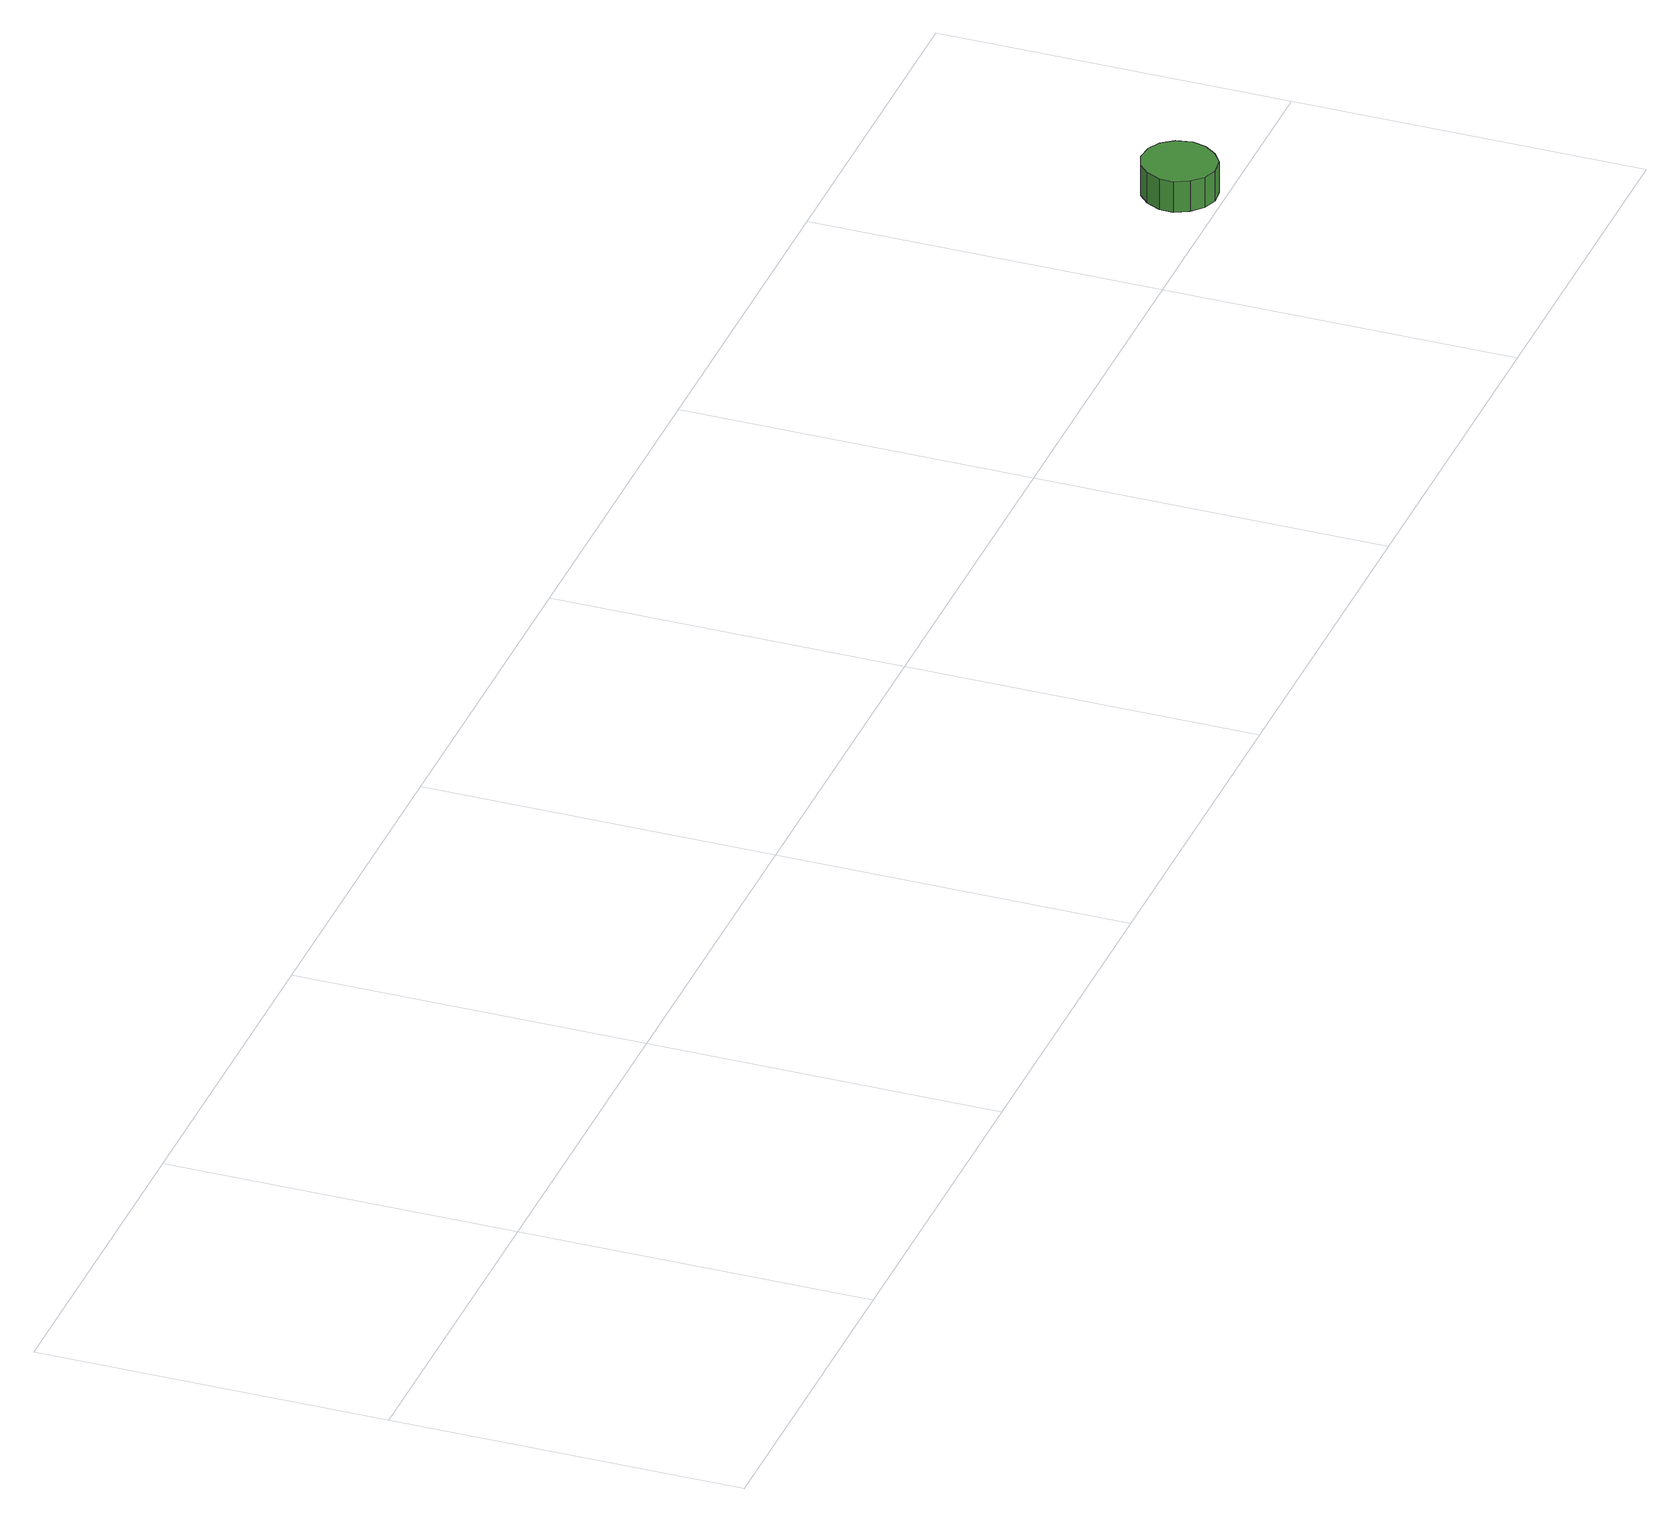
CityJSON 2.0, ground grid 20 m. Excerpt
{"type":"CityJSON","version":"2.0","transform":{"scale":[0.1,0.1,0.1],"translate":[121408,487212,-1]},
"CityObjects":{
"tree1":{"type":"SolitaryVegetationObject","attributes":{"function":"something"}},
"tree2":{"type":"SolitaryVegetationObject","attributes":{"function":"something"},"geometry":[{"type":"MultiSurface","lod":"1","boundaries":[[[0,1,2,3,4,5,6,7,8,9,10,11,12,13,14]],[[15,16,17,18,19,20,21,22,23,24,25,26,27,28,29]],[[0,29,28,1]],[[1,28,27,2]],[[2,27,26,3]],[[3,26,25,4]],[[4,25,24,5]],[[5,24,23,6]],[[6,23,22,7]],[[7,22,21,8]],[[8,21,20,9]],[[9,20,19,10]],[[10,19,18,11]],[[11,18,17,12]],[[12,17,16,13]],[[13,16,15,14]],[[14,15,29,0]]]}]}
},
"vertices":[
[1116,25,25],[1114,34,25],[1109,41,25],[1102,45,25],[1093,46,25],[1085,43,25],[1079,37,25],[1075,29,25],[1075,21,25],[1079,13,25],[1085,7,25],[1093,4,25],[1102,5,25],[1109,10,25],[1114,17,25],[1114,17,6],[1109,10,6],[1102,5,6],[1093,4,6],[1085,7,6],[1079,13,6],[1075,21,6],[1075,29,6],[1079,37,6],[1085,43,6],[1093,46,6],[1102,45,6],[1109,41,6],[1114,34,6],[1116,25,6]
]}
